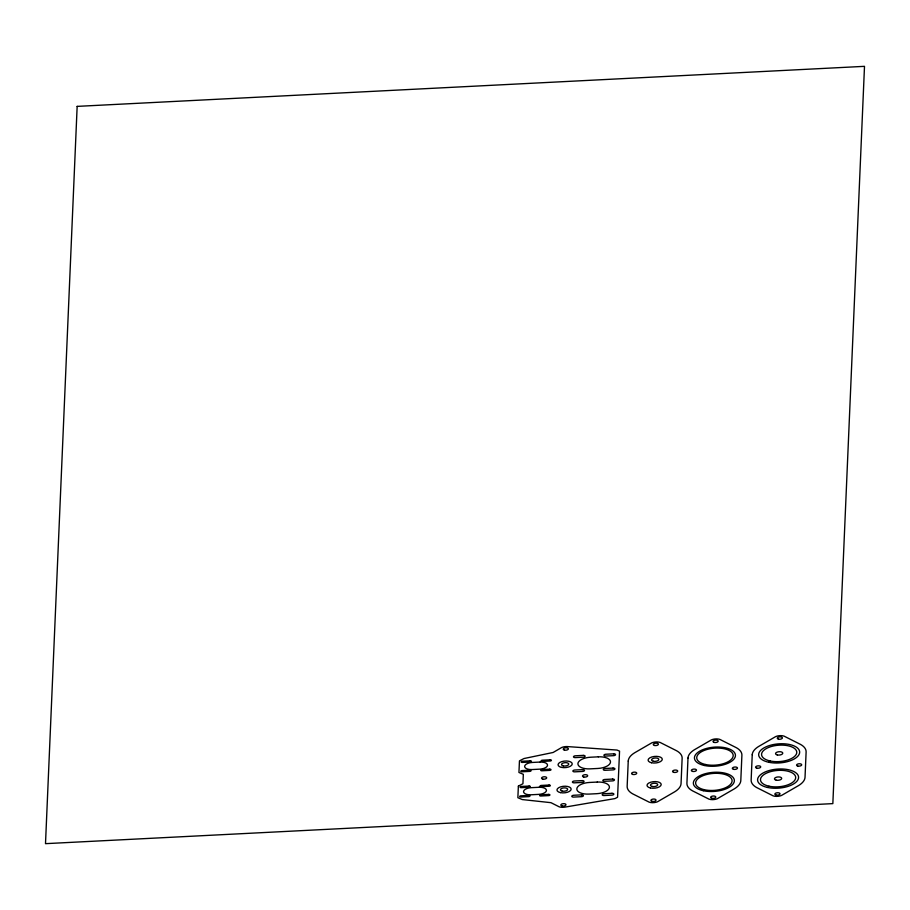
<?xml version="1.0" encoding="UTF-8"?>
<svg xmlns="http://www.w3.org/2000/svg" width="910" height="910" viewBox="0 0 910 910"><rect width="100%" height="100%" fill="white"/><g stroke="black" fill="none" stroke-linecap="round" stroke-linejoin="round"><path stroke-width="1.36" d="M77.157 106.379L45.5 843.661L832.843 803.621L864.5 66.339L77.157 106.379M518.37 786.081L517.87 797.695L522.249 799.56L550.96 802.677L559.138 806.795A6.472 3.003 -4.4 0 0 564.917 807.124L614.933 798.593L617.571 797.251L619.551 751.137L617.014 750.056L567.51 746.587A6.472 3.003 -4.4 0 0 561.686 747.508L553.121 752.479L524.012 758.53L519.451 760.851L518.95 772.465L523.33 774.33L522.932 783.76L518.37 786.081M628.241 761.056L627.161 786.297A27.016 12.558 -4.4 0 0 632.837 793.929L649.183 802.165A6.472 3.003 -4.4 0 0 657.566 801.733L674.697 791.802A27.016 12.558 -4.4 0 0 681.055 783.556L682.136 758.326A27.016 12.558 -4.4 0 0 676.46 750.682L660.114 742.446A6.472 3.003 -4.4 0 0 651.731 742.879L634.6 752.809A27.016 12.558 -4.4 0 0 628.241 761.056M688.005 758.019L686.925 783.248A27.016 12.558 -4.4 0 0 692.601 790.892L708.947 799.128A6.472 3.003 -4.4 0 0 717.33 798.696L734.461 788.765A27.016 12.558 -4.4 0 0 740.808 780.507L741.9 755.277A27.016 12.558 -4.4 0 0 736.224 747.645L719.878 739.409A6.472 3.003 -4.4 0 0 711.495 739.841L694.364 749.772A27.016 12.558 -4.4 0 0 688.005 758.019M752.229 754.754L751.148 779.984A27.016 12.558 -4.4 0 0 756.813 787.628L773.17 795.863A6.472 3.003 -4.4 0 0 781.553 795.431L798.684 785.501A27.016 12.558 -4.4 0 0 805.032 777.242L806.112 752.013A27.016 12.558 -4.4 0 0 800.447 744.38L784.09 736.144A6.472 3.003 -4.4 0 0 775.718 736.565L758.587 746.507A27.016 12.558 -4.4 0 0 752.229 754.754M583.208 755.391L575.473 755.789A1.945 0.899 -4.4 0 0 573.493 756.79A1.945 0.899 -4.4 0 0 575.393 757.598L583.139 757.211A1.945 0.899 -4.4 0 0 585.107 756.199A1.945 0.899 -4.4 0 0 583.208 755.391M613.636 753.844L605.889 754.242A1.945 0.899 -4.4 0 0 603.921 755.243A1.945 0.899 -4.4 0 0 605.81 756.051L613.556 755.664A1.945 0.899 -4.4 0 0 615.535 754.652A1.945 0.899 -4.4 0 0 613.636 753.844M598.325 756.836L590.59 757.222A12.456 5.79 -4.4 0 0 577.907 763.672A12.456 5.79 -4.4 0 0 590.089 768.859L597.824 768.461A12.456 5.79 -4.4 0 0 610.508 762.011A12.456 5.79 -4.4 0 0 598.325 756.836M530.177 760.828L522.476 761.215A1.297 0.603 -4.4 0 0 521.157 761.886A1.297 0.603 -4.4 0 0 522.42 762.421L530.12 762.034A1.297 0.603 -4.4 0 0 531.44 761.363A1.297 0.603 -4.4 0 0 530.177 760.828M550.14 759.804L542.44 760.203A1.297 0.603 -4.4 0 0 541.12 760.874A1.297 0.603 -4.4 0 0 542.383 761.408L550.084 761.022A1.297 0.603 -4.4 0 0 551.403 760.351A1.297 0.603 -4.4 0 0 550.14 759.804M540.096 762.057L532.361 762.443A7.598 3.538 -4.4 0 0 524.626 766.379A7.598 3.538 -4.4 0 0 532.054 769.553L539.801 769.155A7.598 3.538 -4.4 0 0 547.536 765.219A7.598 3.538 -4.4 0 0 540.096 762.057M529.768 770.19L522.067 770.588A1.297 0.603 -4.4 0 0 520.759 771.259A1.297 0.603 -4.4 0 0 522.021 771.794L529.722 771.396A1.297 0.603 -4.4 0 0 531.03 770.736A1.297 0.603 -4.4 0 0 529.768 770.19M549.731 769.178L542.03 769.564A1.297 0.603 -4.4 0 0 540.722 770.235A1.297 0.603 -4.4 0 0 541.985 770.781L549.685 770.383A1.297 0.603 -4.4 0 0 550.994 769.712A1.297 0.603 -4.4 0 0 549.731 769.178M582.605 769.633L574.858 770.031A1.945 0.899 -4.4 0 0 572.879 771.032A1.945 0.899 -4.4 0 0 574.779 771.839L582.525 771.452A1.945 0.899 -4.4 0 0 584.493 770.44A1.945 0.899 -4.4 0 0 582.605 769.633M613.021 768.086L605.275 768.484A1.945 0.899 -4.4 0 0 603.307 769.485A1.945 0.899 -4.4 0 0 605.207 770.292L612.942 769.905A1.945 0.899 -4.4 0 0 614.921 768.893A1.945 0.899 -4.4 0 0 613.021 768.086M582.127 780.621L574.381 781.019A1.945 0.899 -4.4 0 0 572.413 782.02A1.945 0.899 -4.4 0 0 574.312 782.827L582.047 782.441A1.945 0.899 -4.4 0 0 584.027 781.428A1.945 0.899 -4.4 0 0 582.127 780.621M612.555 779.074L604.809 779.472A1.945 0.899 -4.4 0 0 602.83 780.473A1.945 0.899 -4.4 0 0 604.729 781.28L612.476 780.894A1.945 0.899 -4.4 0 0 614.455 779.881A1.945 0.899 -4.4 0 0 612.555 779.074M597.244 782.065L589.498 782.452A12.456 5.79 -4.4 0 0 576.826 788.902A12.456 5.79 -4.4 0 0 588.997 794.089L596.744 793.691A12.456 5.79 -4.4 0 0 609.416 787.252A12.456 5.79 -4.4 0 0 597.244 782.065M529.085 786.058L521.385 786.445A1.297 0.603 -4.4 0 0 520.076 787.116A1.297 0.603 -4.4 0 0 521.339 787.662L529.04 787.264A1.297 0.603 -4.4 0 0 530.359 786.593A1.297 0.603 -4.4 0 0 529.085 786.058M549.048 785.046L541.348 785.432A1.297 0.603 -4.4 0 0 540.039 786.104A1.297 0.603 -4.4 0 0 541.302 786.638L549.003 786.251A1.297 0.603 -4.4 0 0 550.322 785.58A1.297 0.603 -4.4 0 0 549.048 785.046M539.016 787.286L531.269 787.673A7.598 3.538 -4.4 0 0 523.534 791.62A7.598 3.538 -4.4 0 0 530.974 794.783L538.709 794.385A7.598 3.538 -4.4 0 0 546.455 790.449A7.598 3.538 -4.4 0 0 539.016 787.286M528.687 795.42L520.986 795.818A1.297 0.603 -4.4 0 0 519.667 796.489A1.297 0.603 -4.4 0 0 520.929 797.023L528.642 796.637A1.297 0.603 -4.4 0 0 529.95 795.966A1.297 0.603 -4.4 0 0 528.687 795.42M548.65 794.407L540.949 794.794A1.297 0.603 -4.4 0 0 539.63 795.465A1.297 0.603 -4.4 0 0 540.893 796.011L548.605 795.613A1.297 0.603 -4.4 0 0 549.913 794.942A1.297 0.603 -4.4 0 0 548.65 794.407M581.513 794.874L573.778 795.26A1.945 0.899 -4.4 0 0 571.798 796.261A1.945 0.899 -4.4 0 0 573.698 797.08L581.445 796.682A1.945 0.899 -4.4 0 0 583.412 795.681A1.945 0.899 -4.4 0 0 581.513 794.874M611.941 793.327L604.194 793.713A1.945 0.899 -4.4 0 0 602.227 794.714A1.945 0.899 -4.4 0 0 604.115 795.533L611.861 795.135A1.945 0.899 -4.4 0 0 613.84 794.134A1.945 0.899 -4.4 0 0 611.941 793.327M542.769 779.096A2.593 1.206 -4.4 0 0 546.694 777.845A2.593 1.206 -4.4 0 0 542.861 777.004A2.593 1.206 -4.4 0 0 542.769 779.096M562.187 791.108A3.629 1.683 -4.4 0 0 567.669 789.368A3.629 1.683 -4.4 0 0 562.312 788.185A3.629 1.683 -4.4 0 0 562.187 791.108M561.47 767.38A7.121 3.31 -4.4 0 0 572.242 763.968A7.121 3.31 -4.4 0 0 561.72 761.624A7.121 3.31 -4.4 0 0 561.47 767.38M560.389 792.61A7.121 3.31 -4.4 0 0 571.161 789.197A7.121 3.31 -4.4 0 0 560.628 786.854A7.121 3.31 -4.4 0 0 560.389 792.61M564.462 750.102A2.593 1.206 -4.4 0 0 568.386 748.862A2.593 1.206 -4.4 0 0 564.553 748.009A2.593 1.206 -4.4 0 0 564.462 750.102M562.062 805.998A2.593 1.206 -4.4 0 0 565.986 804.759A2.593 1.206 -4.4 0 0 562.152 803.905A2.593 1.206 -4.4 0 0 562.062 805.998M583.754 777.004A2.593 1.206 -4.4 0 0 587.678 775.764A2.593 1.206 -4.4 0 0 583.845 774.91A2.593 1.206 -4.4 0 0 583.754 777.004M563.267 765.879A3.629 1.683 -4.4 0 0 568.761 764.138A3.629 1.683 -4.4 0 0 563.404 762.955A3.629 1.683 -4.4 0 0 563.267 765.879M632.825 774.456A2.593 1.206 -4.4 0 0 636.738 773.216A2.593 1.206 -4.4 0 0 632.916 772.362A2.593 1.206 -4.4 0 0 632.825 774.456M652.242 786.479A3.629 1.683 -4.4 0 0 657.725 784.738A3.629 1.683 -4.4 0 0 652.368 783.544A3.629 1.683 -4.4 0 0 652.242 786.479M653.323 761.249A3.629 1.683 -4.4 0 0 658.806 759.509A3.629 1.683 -4.4 0 0 653.448 758.314A3.629 1.683 -4.4 0 0 653.323 761.249M673.798 772.374A2.593 1.206 -4.4 0 0 677.722 771.134A2.593 1.206 -4.4 0 0 673.889 770.281A2.593 1.206 -4.4 0 0 673.798 772.374M652.117 801.369A2.593 1.206 -4.4 0 0 656.03 800.129A2.593 1.206 -4.4 0 0 652.208 799.276A2.593 1.206 -4.4 0 0 652.117 801.369M654.517 745.472A2.593 1.206 -4.4 0 0 658.431 744.221A2.593 1.206 -4.4 0 0 654.609 743.379A2.593 1.206 -4.4 0 0 654.517 745.472M650.434 787.98A7.121 3.31 -4.4 0 0 661.206 784.557A7.121 3.31 -4.4 0 0 650.684 782.225A7.121 3.31 -4.4 0 0 650.434 787.98M651.514 762.751A7.121 3.31 -4.4 0 0 662.287 759.327A7.121 3.31 -4.4 0 0 651.765 756.995A7.121 3.31 -4.4 0 0 651.514 762.751M767.483 787.446A20.543 9.544 -4.4 0 0 798.582 777.572A20.543 9.544 -4.4 0 0 768.199 770.827A20.543 9.544 -4.4 0 0 767.483 787.446M768.995 786.194A17.631 8.19 -4.4 0 0 795.681 777.72A17.631 8.19 -4.4 0 0 769.598 771.93A17.631 8.19 -4.4 0 0 768.995 786.194M768.575 762.216A20.543 9.544 -4.4 0 0 799.663 752.342A20.543 9.544 -4.4 0 0 769.28 745.597A20.543 9.544 -4.4 0 0 768.575 762.216M770.076 760.965A17.631 8.19 -4.4 0 0 796.762 752.49A17.631 8.19 -4.4 0 0 770.69 746.701A17.631 8.19 -4.4 0 0 770.076 760.965M756.802 768.154A2.593 1.206 -4.4 0 0 760.726 766.914A2.593 1.206 -4.4 0 0 756.892 766.061A2.593 1.206 -4.4 0 0 756.802 768.154M776.219 780.177A3.629 1.683 -4.4 0 0 781.701 778.437A3.629 1.683 -4.4 0 0 776.344 777.242A3.629 1.683 -4.4 0 0 776.219 780.177M777.299 754.947A3.629 1.683 -4.4 0 0 782.782 753.207A3.629 1.683 -4.4 0 0 777.424 752.013A3.629 1.683 -4.4 0 0 777.299 754.947M797.786 766.072A2.593 1.206 -4.4 0 0 801.699 764.832A2.593 1.206 -4.4 0 0 797.877 763.979A2.593 1.206 -4.4 0 0 797.786 766.072M776.093 795.067A2.593 1.206 -4.4 0 0 780.018 793.816A2.593 1.206 -4.4 0 0 776.184 792.974A2.593 1.206 -4.4 0 0 776.093 795.067M778.494 739.159A2.593 1.206 -4.4 0 0 782.418 737.919A2.593 1.206 -4.4 0 0 778.585 737.066A2.593 1.206 -4.4 0 0 778.494 739.159M703.271 790.71A20.543 9.544 -4.4 0 0 734.359 780.837A20.543 9.544 -4.4 0 0 703.976 774.091A20.543 9.544 -4.4 0 0 703.271 790.71M704.351 765.481A20.543 9.544 -4.4 0 0 735.439 755.607A20.543 9.544 -4.4 0 0 705.068 748.862A20.543 9.544 -4.4 0 0 704.351 765.481M692.59 771.418A2.593 1.206 -4.4 0 0 696.503 770.178A2.593 1.206 -4.4 0 0 692.669 769.325A2.593 1.206 -4.4 0 0 692.59 771.418M711.87 798.332A2.593 1.206 -4.4 0 0 715.795 797.092A2.593 1.206 -4.4 0 0 711.961 796.239A2.593 1.206 -4.4 0 0 711.87 798.332M733.562 769.337A2.593 1.206 -4.4 0 0 737.487 768.097A2.593 1.206 -4.4 0 0 733.653 767.244A2.593 1.206 -4.4 0 0 733.562 769.337M704.431 789.743A18.28 8.497 -4.4 0 0 732.095 780.951A18.28 8.497 -4.4 0 0 705.068 774.956A18.28 8.497 -4.4 0 0 704.431 789.743M705.523 764.502A18.28 8.497 -4.4 0 0 733.187 755.721A18.28 8.497 -4.4 0 0 706.149 749.726A18.28 8.497 -4.4 0 0 705.523 764.502M714.27 742.435A2.593 1.206 -4.4 0 0 718.195 741.184A2.593 1.206 -4.4 0 0 714.361 740.331A2.593 1.206 -4.4 0 0 714.27 742.435"/></g></svg>
